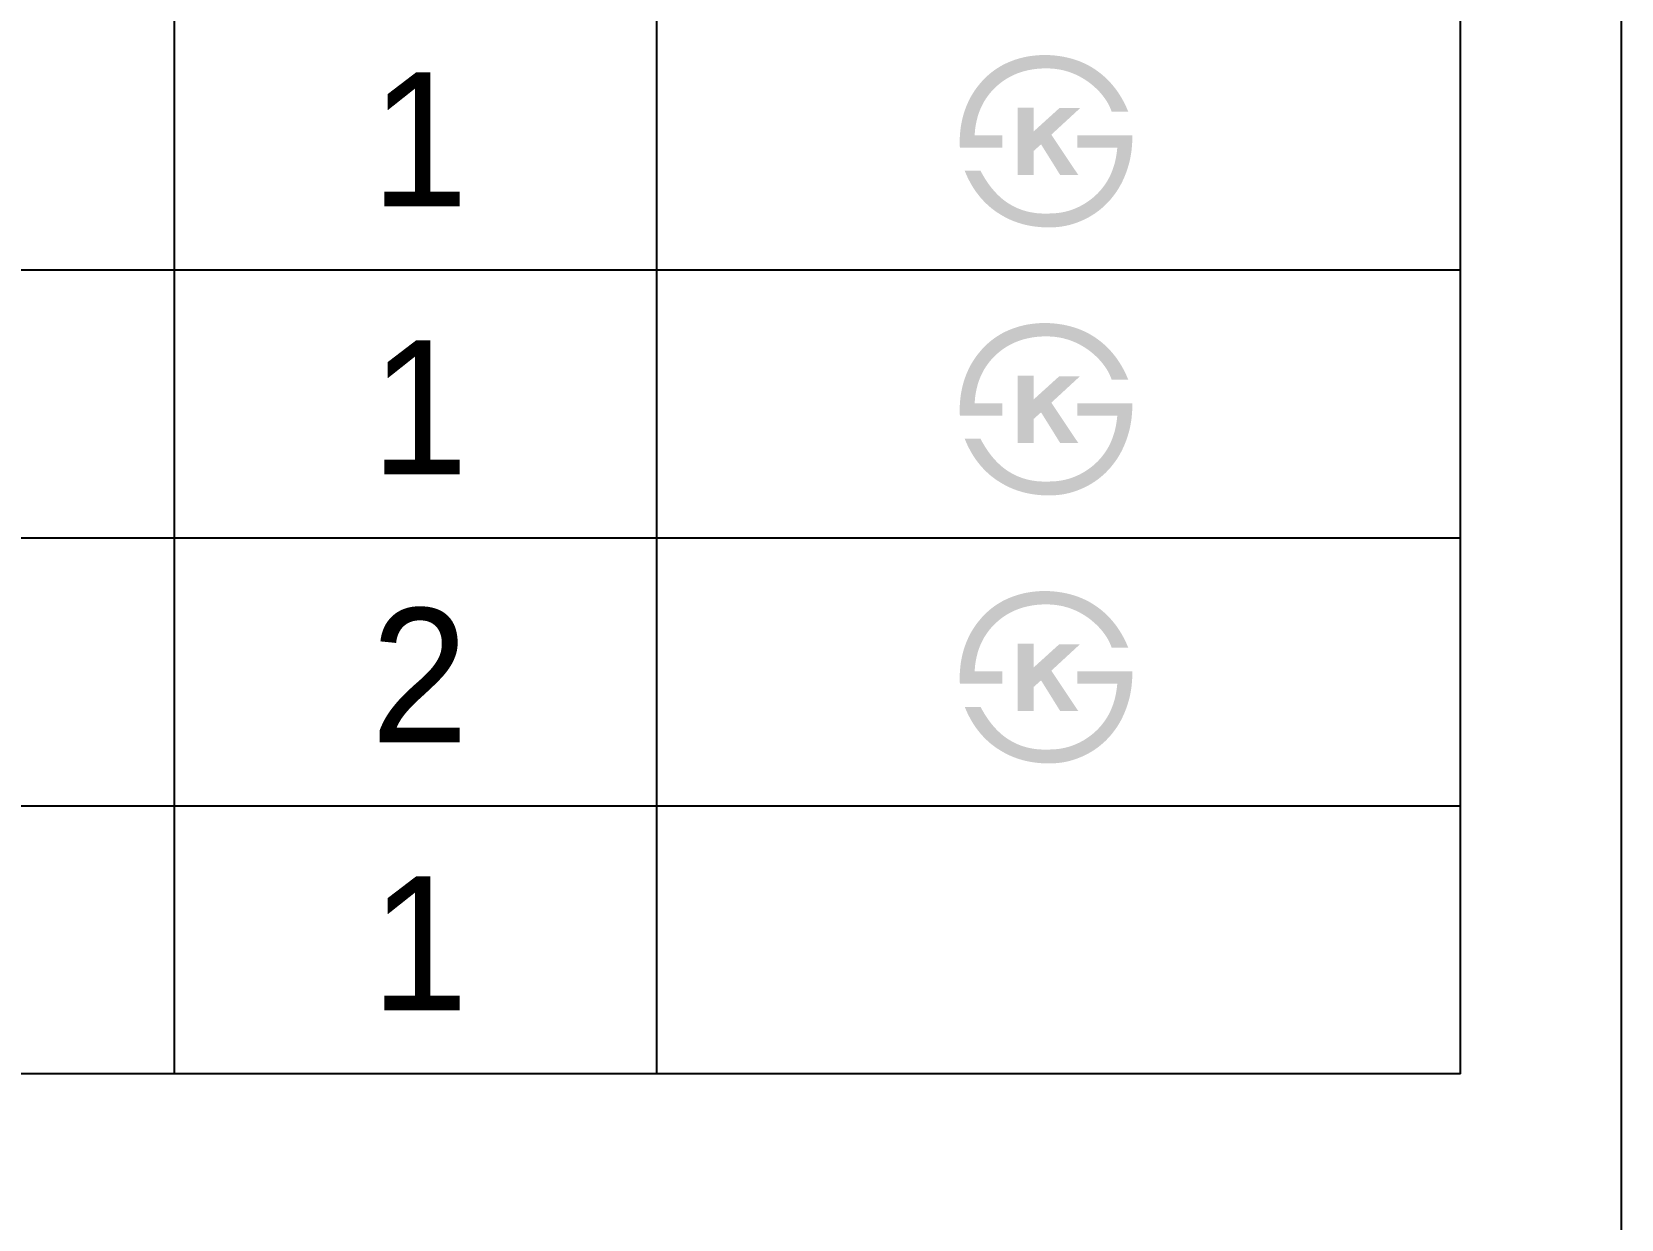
# Model space of a CAD drawing. Header units: millimetres. Extents: x 0 to 5738, y -67 to 2530.
# Drawn here: x 5441.1 to 5737.8, y 1872.9 to 2094.4 of the extents above; entities that cross this region are included whole.
import ezdxf
from ezdxf.enums import TextEntityAlignment as Align

# ---------------------------------------------------------------- set-up
doc = ezdxf.new("R2010")
doc.units = ezdxf.units.MM
doc.layers.add('TEXT', color=7, linetype='Continuous')
doc.layers.add('도각라인', color=7, linetype='Continuous')
doc.styles.add('타이틀', font='H2GTRM.TTF', dxfattribs={"height": 25})

msp = doc.modelspace()

# ---------------------------------------------------------------- hatches: boundary and pattern name
at = {"layer": 'TEXT'}
for points in [[(5614.33, 2072.79), (5614.31, 2073.2), (5614.3, 2073.61), (5614.3, 2074.02), (5614.31, 2074.42), (5614.32, 2074.83), (5614.35, 2075.23), (5614.38, 2075.63), (5614.42, 2076.03), (5614.47, 2076.42), (5614.52, 2076.82), (5614.59, 2077.21), (5614.66, 2077.6), (5614.75, 2077.99), (5614.84, 2078.37), (5614.94, 2078.76), (5615.05, 2079.14), (5615.17, 2079.52), (5615.3, 2079.9), (5615.44, 2080.28), (5615.58, 2080.65), (5615.74, 2081.01), (5615.9, 2081.37), (5616.07, 2081.72), (5616.25, 2082.07), (5616.43, 2082.41), (5616.63, 2082.74), (5616.83, 2083.07), (5617.04, 2083.39), (5617.26, 2083.71), (5617.49, 2084.02), (5617.73, 2084.32), (5618.23, 2084.94), (5618.5, 2085.24), (5618.78, 2085.54), (5619.06, 2085.83), (5619.35, 2086.1), (5619.65, 2086.37), (5619.95, 2086.63), (5620.26, 2086.88), (5620.58, 2087.12), (5620.9, 2087.36), (5621.24, 2087.58), (5621.58, 2087.79), (5621.92, 2088), (5622.27, 2088.2), (5622.63, 2088.38), (5623, 2088.56), (5623.4, 2088.74), (5623.81, 2088.91), (5624.23, 2089.07), (5624.65, 2089.22), (5625.08, 2089.36), (5625.51, 2089.48), (5625.95, 2089.59), (5626.39, 2089.7), (5626.84, 2089.79), (5627.3, 2089.87), (5627.76, 2089.93), (5628.23, 2089.99), (5628.71, 2090.03), (5629.19, 2090.07), (5629.68, 2090.09), (5630.17, 2090.1), (5630.94, 2090.08), (5631.31, 2090.06), (5631.68, 2090.03), (5632.05, 2090), (5632.41, 2089.96), (5632.77, 2089.91), (5633.13, 2089.86), (5633.48, 2089.8), (5633.83, 2089.74), (5634.17, 2089.66), (5634.51, 2089.59), (5634.85, 2089.5), (5635.19, 2089.41), (5635.51, 2089.32), (5635.84, 2089.21), (5636.16, 2089.1), (5636.48, 2088.99), (5636.79, 2088.87), (5637.11, 2088.74), (5637.41, 2088.6), (5637.71, 2088.46), (5638.01, 2088.31), (5638.31, 2088.16), (5638.6, 2088), (5638.89, 2087.83), (5639.17, 2087.66), (5639.45, 2087.48), (5639.73, 2087.29), (5640, 2087.1), (5640.27, 2086.9), (5640.54, 2086.7), (5640.96, 2086.35), (5641.36, 2086), (5641.76, 2085.62), (5642.14, 2085.24), (5642.51, 2084.84), (5642.87, 2084.42), (5643.21, 2084), (5643.55, 2083.56), (5643.87, 2083.1), (5644.17, 2082.63), (5644.47, 2082.15), (5644.75, 2081.65), (5645.02, 2081.14), (5645.28, 2080.62), (5645.52, 2080.08), (5645.75, 2079.53), (5645.75, 2079.53), (5642.65, 2079.53), (5642.65, 2079.53), (5642.59, 2079.71), (5642.52, 2079.88), (5642.46, 2080.06), (5642.38, 2080.23), (5642.31, 2080.4), (5642.23, 2080.57), (5642.14, 2080.74), (5642.06, 2080.91), (5641.96, 2081.08), (5641.87, 2081.25), (5641.77, 2081.41), (5641.67, 2081.58), (5641.56, 2081.74), (5641.45, 2081.91), (5641.33, 2082.07), (5641.21, 2082.23), (5641.09, 2082.39), (5640.97, 2082.55), (5640.7, 2082.87), (5640.42, 2083.19), (5640.12, 2083.5), (5639.81, 2083.81), (5639.49, 2084.11), (5639.14, 2084.41), (5638.79, 2084.71), (5638.55, 2084.89), (5638.32, 2085.06), (5638.09, 2085.23), (5637.85, 2085.39), (5637.61, 2085.54), (5637.37, 2085.69), (5637.13, 2085.84), (5636.88, 2085.97), (5636.64, 2086.11), (5636.39, 2086.23), (5636.14, 2086.35), (5635.89, 2086.47), (5635.63, 2086.58), (5635.38, 2086.68), (5635.12, 2086.78), (5634.86, 2086.88), (5634.6, 2086.96), (5634.34, 2087.05), (5634.07, 2087.12), (5633.8, 2087.19), (5633.53, 2087.26), (5633.26, 2087.32), (5632.99, 2087.37), (5632.72, 2087.42), (5632.44, 2087.46), (5632.16, 2087.5), (5631.88, 2087.53), (5631.6, 2087.55), (5631.31, 2087.57), (5631.03, 2087.59), (5630.74, 2087.6), (5630.45, 2087.6), (5630.1, 2087.6), (5629.76, 2087.59), (5629.42, 2087.57), (5629.08, 2087.55), (5628.75, 2087.52), (5628.42, 2087.48), (5628.09, 2087.44), (5627.77, 2087.39), (5627.45, 2087.33), (5627.14, 2087.27), (5626.83, 2087.2), (5626.52, 2087.13), (5626.22, 2087.05), (5625.92, 2086.96), (5625.63, 2086.86), (5625.33, 2086.76), (5625.05, 2086.66), (5624.76, 2086.54), (5624.48, 2086.42), (5624.2, 2086.29), (5623.93, 2086.16), (5623.66, 2086.02), (5623.4, 2085.87), (5623.13, 2085.72), (5622.88, 2085.56), (5622.62, 2085.39), (5622.37, 2085.22), (5622.12, 2085.04), (5621.88, 2084.86), (5621.64, 2084.66), (5621.41, 2084.46), (5621.17, 2084.26), (5620.94, 2084.04), (5620.71, 2083.82), (5620.5, 2083.59), (5620.28, 2083.36), (5620.08, 2083.13), (5619.88, 2082.89), (5619.68, 2082.64), (5619.5, 2082.39), (5619.32, 2082.14), (5619.15, 2081.89), (5618.98, 2081.62), (5618.82, 2081.36), (5618.67, 2081.09), (5618.53, 2080.82), (5618.39, 2080.54), (5618.26, 2080.25), (5618.13, 2079.97), (5618.02, 2079.68), (5617.9, 2079.38), (5617.8, 2079.08), (5617.7, 2078.78), (5617.61, 2078.47), (5617.53, 2078.15), (5617.45, 2077.84), (5617.38, 2077.51), (5617.32, 2077.19), (5617.26, 2076.86), (5617.21, 2076.52), (5617.17, 2076.18), (5617.14, 2075.84), (5617.11, 2075.49), (5617.09, 2075.14), (5617.09, 2075.14), (5622.26, 2075.14), (5622.26, 2075.14), (5622.26, 2075.14), (5622.26, 2072.79), (5622.26, 2072.79), (5622.26, 2072.79), (5614.33, 2072.79)], [(5628.09, 2075.83), (5632.89, 2080.18), (5636.76, 2080.18), (5631.39, 2075.23), (5636.42, 2067.72), (5633.04, 2067.72), (5629.48, 2073.43), (5628.09, 2072.19), (5628.09, 2067.72), (5625.14, 2067.72), (5625.14, 2080.29), (5628.09, 2080.29)], [(5646.5, 2075.14), (5646.51, 2074.7), (5646.5, 2074.26), (5646.49, 2073.83), (5646.46, 2073.4), (5646.43, 2072.97), (5646.39, 2072.54), (5646.34, 2072.12), (5646.28, 2071.69), (5646.21, 2071.28), (5646.13, 2070.86), (5646.04, 2070.44), (5645.94, 2070.03), (5645.83, 2069.62), (5645.71, 2069.22), (5645.59, 2068.81), (5645.45, 2068.41), (5645.31, 2068.03), (5645.16, 2067.65), (5645.01, 2067.27), (5644.84, 2066.9), (5644.67, 2066.54), (5644.49, 2066.18), (5644.31, 2065.83), (5644.11, 2065.49), (5643.91, 2065.15), (5643.7, 2064.81), (5643.48, 2064.49), (5643.25, 2064.16), (5643.01, 2063.85), (5642.77, 2063.54), (5642.52, 2063.23), (5642.26, 2062.93), (5641.99, 2062.64), (5641.72, 2062.36), (5641.44, 2062.08), (5641.15, 2061.82), (5640.86, 2061.56), (5640.56, 2061.31), (5640.26, 2061.07), (5639.95, 2060.84), (5639.64, 2060.61), (5639.32, 2060.4), (5638.99, 2060.19), (5638.66, 2059.99), (5638.32, 2059.8), (5637.98, 2059.62), (5637.63, 2059.45), (5637.28, 2059.28), (5636.91, 2059.12), (5636.54, 2058.97), (5636.17, 2058.82), (5635.79, 2058.69), (5635.41, 2058.57), (5635.03, 2058.46), (5634.65, 2058.36), (5634.26, 2058.27), (5633.87, 2058.19), (5633.48, 2058.12), (5633.08, 2058.06), (5632.68, 2058.02), (5632.28, 2057.98), (5631.87, 2057.95), (5631.47, 2057.94), (5631.06, 2057.93), (5630.39, 2057.94), (5629.74, 2057.96), (5629.09, 2058.01), (5628.46, 2058.08), (5627.83, 2058.17), (5627.52, 2058.22), (5627.22, 2058.28), (5626.92, 2058.34), (5626.61, 2058.4), (5626.32, 2058.48), (5626.02, 2058.55), (5625.73, 2058.64), (5625.44, 2058.73), (5625.15, 2058.82), (5624.87, 2058.92), (5624.58, 2059.02), (5624.3, 2059.13), (5624.03, 2059.24), (5623.75, 2059.36), (5623.48, 2059.48), (5623.21, 2059.61), (5622.94, 2059.75), (5622.68, 2059.89), (5622.42, 2060.03), (5622.16, 2060.18), (5621.9, 2060.34), (5621.38, 2060.67), (5621.11, 2060.85), (5620.85, 2061.03), (5620.6, 2061.22), (5620.35, 2061.41), (5620.1, 2061.61), (5619.86, 2061.81), (5619.63, 2062.02), (5619.39, 2062.24), (5619.16, 2062.45), (5618.94, 2062.68), (5618.72, 2062.9), (5618.51, 2063.14), (5618.29, 2063.37), (5618.09, 2063.62), (5617.89, 2063.86), (5617.69, 2064.12), (5617.49, 2064.37), (5617.3, 2064.63), (5617.12, 2064.9), (5616.94, 2065.17), (5616.76, 2065.45), (5616.59, 2065.73), (5616.42, 2066.02), (5616.26, 2066.31), (5616.1, 2066.61), (5615.94, 2066.91), (5615.79, 2067.21), (5615.51, 2067.84), (5615.23, 2068.49), (5615.23, 2068.49), (5618.19, 2068.49), (5618.19, 2068.49), (5618.41, 2068.06), (5618.65, 2067.65), (5618.88, 2067.25), (5619.13, 2066.86), (5619.38, 2066.48), (5619.63, 2066.11), (5619.89, 2065.75), (5620.15, 2065.41), (5620.42, 2065.08), (5620.7, 2064.76), (5620.98, 2064.45), (5621.26, 2064.15), (5621.55, 2063.87), (5621.85, 2063.6), (5622.15, 2063.33), (5622.46, 2063.08), (5622.68, 2062.91), (5622.91, 2062.74), (5623.14, 2062.58), (5623.38, 2062.43), (5623.61, 2062.28), (5623.85, 2062.14), (5624.1, 2062), (5624.34, 2061.87), (5624.59, 2061.74), (5624.84, 2061.63), (5625.1, 2061.51), (5625.35, 2061.41), (5625.61, 2061.31), (5625.88, 2061.21), (5626.14, 2061.12), (5626.41, 2061.04), (5626.68, 2060.96), (5626.95, 2060.89), (5627.23, 2060.83), (5627.51, 2060.77), (5627.79, 2060.72), (5628.08, 2060.67), (5628.36, 2060.63), (5628.65, 2060.59), (5628.95, 2060.57), (5629.24, 2060.54), (5629.54, 2060.53), (5629.84, 2060.52), (5630.15, 2060.51), (5630.45, 2060.51), (5630.76, 2060.52), (5631.62, 2060.54), (5631.9, 2060.56), (5632.17, 2060.58), (5632.43, 2060.6), (5632.7, 2060.63), (5632.97, 2060.67), (5633.23, 2060.71), (5633.49, 2060.76), (5633.75, 2060.81), (5634.01, 2060.87), (5634.27, 2060.93), (5634.52, 2061), (5634.78, 2061.08), (5635.03, 2061.16), (5635.28, 2061.25), (5635.53, 2061.34), (5635.78, 2061.44), (5636.02, 2061.54), (5636.26, 2061.65), (5636.51, 2061.76), (5636.75, 2061.88), (5636.98, 2062.01), (5637.22, 2062.14), (5637.46, 2062.27), (5637.69, 2062.42), (5637.92, 2062.56), (5638.15, 2062.72), (5638.38, 2062.88), (5638.61, 2063.04), (5638.83, 2063.21), (5639.05, 2063.38), (5639.31, 2063.6), (5639.56, 2063.82), (5639.8, 2064.05), (5640.04, 2064.28), (5640.26, 2064.51), (5640.48, 2064.76), (5640.7, 2065), (5640.9, 2065.25), (5641.1, 2065.51), (5641.29, 2065.77), (5641.48, 2066.04), (5641.66, 2066.31), (5641.83, 2066.58), (5641.99, 2066.86), (5642.15, 2067.15), (5642.29, 2067.44), (5642.44, 2067.74), (5642.57, 2068.04), (5642.7, 2068.35), (5642.82, 2068.66), (5642.93, 2068.97), (5643.04, 2069.3), (5643.14, 2069.62), (5643.23, 2069.95), (5643.31, 2070.29), (5643.39, 2070.63), (5643.46, 2070.98), (5643.52, 2071.33), (5643.58, 2071.69), (5643.63, 2072.05), (5643.67, 2072.42), (5643.7, 2072.79), (5643.7, 2072.79), (5636.27, 2072.79), (5636.27, 2072.79), (5636.27, 2072.79), (5636.27, 2075.14), (5636.27, 2075.14), (5636.27, 2075.14), (5646.5, 2075.14)], [(5614.33, 2022.79), (5614.31, 2023.2), (5614.3, 2023.61), (5614.3, 2024.02), (5614.31, 2024.42), (5614.32, 2024.83), (5614.35, 2025.23), (5614.38, 2025.63), (5614.42, 2026.03), (5614.47, 2026.42), (5614.52, 2026.82), (5614.59, 2027.21), (5614.66, 2027.6), (5614.75, 2027.99), (5614.84, 2028.37), (5614.94, 2028.76), (5615.05, 2029.14), (5615.17, 2029.52), (5615.3, 2029.9), (5615.44, 2030.28), (5615.58, 2030.65), (5615.74, 2031.01), (5615.9, 2031.37), (5616.07, 2031.72), (5616.25, 2032.07), (5616.43, 2032.41), (5616.63, 2032.74), (5616.83, 2033.07), (5617.04, 2033.39), (5617.26, 2033.71), (5617.49, 2034.02), (5617.73, 2034.32), (5618.23, 2034.94), (5618.5, 2035.24), (5618.78, 2035.54), (5619.06, 2035.83), (5619.35, 2036.1), (5619.65, 2036.37), (5619.95, 2036.63), (5620.26, 2036.88), (5620.58, 2037.12), (5620.9, 2037.36), (5621.24, 2037.58), (5621.58, 2037.79), (5621.92, 2038), (5622.27, 2038.2), (5622.63, 2038.38), (5623, 2038.56), (5623.4, 2038.74), (5623.81, 2038.91), (5624.23, 2039.07), (5624.65, 2039.22), (5625.08, 2039.36), (5625.51, 2039.48), (5625.95, 2039.59), (5626.39, 2039.7), (5626.84, 2039.79), (5627.3, 2039.87), (5627.76, 2039.93), (5628.23, 2039.99), (5628.71, 2040.03), (5629.19, 2040.07), (5629.68, 2040.09), (5630.17, 2040.1), (5630.94, 2040.08), (5631.31, 2040.06), (5631.68, 2040.03), (5632.05, 2040), (5632.41, 2039.96), (5632.77, 2039.91), (5633.13, 2039.86), (5633.48, 2039.8), (5633.83, 2039.74), (5634.17, 2039.66), (5634.51, 2039.59), (5634.85, 2039.5), (5635.19, 2039.41), (5635.51, 2039.32), (5635.84, 2039.21), (5636.16, 2039.1), (5636.48, 2038.99), (5636.79, 2038.87), (5637.11, 2038.74), (5637.41, 2038.6), (5637.71, 2038.46), (5638.01, 2038.31), (5638.31, 2038.16), (5638.6, 2038), (5638.89, 2037.83), (5639.17, 2037.66), (5639.45, 2037.48), (5639.73, 2037.29), (5640, 2037.1), (5640.27, 2036.9), (5640.54, 2036.7), (5640.96, 2036.35), (5641.36, 2036), (5641.76, 2035.62), (5642.14, 2035.24), (5642.51, 2034.84), (5642.87, 2034.42), (5643.21, 2034), (5643.55, 2033.56), (5643.87, 2033.1), (5644.17, 2032.63), (5644.47, 2032.15), (5644.75, 2031.65), (5645.02, 2031.14), (5645.28, 2030.62), (5645.52, 2030.08), (5645.75, 2029.53), (5645.75, 2029.53), (5642.65, 2029.53), (5642.65, 2029.53), (5642.59, 2029.71), (5642.52, 2029.88), (5642.46, 2030.06), (5642.38, 2030.23), (5642.31, 2030.4), (5642.23, 2030.57), (5642.14, 2030.74), (5642.06, 2030.91), (5641.96, 2031.08), (5641.87, 2031.25), (5641.77, 2031.41), (5641.67, 2031.58), (5641.56, 2031.74), (5641.45, 2031.91), (5641.33, 2032.07), (5641.21, 2032.23), (5641.09, 2032.39), (5640.97, 2032.55), (5640.7, 2032.87), (5640.42, 2033.19), (5640.12, 2033.5), (5639.81, 2033.81), (5639.49, 2034.11), (5639.14, 2034.41), (5638.79, 2034.71), (5638.55, 2034.89), (5638.32, 2035.06), (5638.09, 2035.23), (5637.85, 2035.39), (5637.61, 2035.54), (5637.37, 2035.69), (5637.13, 2035.84), (5636.88, 2035.97), (5636.64, 2036.11), (5636.39, 2036.23), (5636.14, 2036.35), (5635.89, 2036.47), (5635.63, 2036.58), (5635.38, 2036.68), (5635.12, 2036.78), (5634.86, 2036.88), (5634.6, 2036.96), (5634.34, 2037.05), (5634.07, 2037.12), (5633.8, 2037.19), (5633.53, 2037.26), (5633.26, 2037.32), (5632.99, 2037.37), (5632.72, 2037.42), (5632.44, 2037.46), (5632.16, 2037.5), (5631.88, 2037.53), (5631.6, 2037.55), (5631.31, 2037.57), (5631.03, 2037.59), (5630.74, 2037.6), (5630.45, 2037.6), (5630.1, 2037.6), (5629.76, 2037.59), (5629.42, 2037.57), (5629.08, 2037.55), (5628.75, 2037.52), (5628.42, 2037.48), (5628.09, 2037.44), (5627.77, 2037.39), (5627.45, 2037.33), (5627.14, 2037.27), (5626.83, 2037.2), (5626.52, 2037.13), (5626.22, 2037.05), (5625.92, 2036.96), (5625.63, 2036.86), (5625.33, 2036.76), (5625.05, 2036.66), (5624.76, 2036.54), (5624.48, 2036.42), (5624.2, 2036.29), (5623.93, 2036.16), (5623.66, 2036.02), (5623.4, 2035.87), (5623.13, 2035.72), (5622.88, 2035.56), (5622.62, 2035.39), (5622.37, 2035.22), (5622.12, 2035.04), (5621.88, 2034.86), (5621.64, 2034.66), (5621.41, 2034.46), (5621.17, 2034.26), (5620.94, 2034.04), (5620.71, 2033.82), (5620.5, 2033.59), (5620.28, 2033.36), (5620.08, 2033.13), (5619.88, 2032.89), (5619.68, 2032.64), (5619.5, 2032.39), (5619.32, 2032.14), (5619.15, 2031.89), (5618.98, 2031.62), (5618.82, 2031.36), (5618.67, 2031.09), (5618.53, 2030.82), (5618.39, 2030.54), (5618.26, 2030.25), (5618.13, 2029.97), (5618.02, 2029.68), (5617.9, 2029.38), (5617.8, 2029.08), (5617.7, 2028.78), (5617.61, 2028.47), (5617.53, 2028.15), (5617.45, 2027.84), (5617.38, 2027.51), (5617.32, 2027.19), (5617.26, 2026.86), (5617.21, 2026.52), (5617.17, 2026.18), (5617.14, 2025.84), (5617.11, 2025.49), (5617.09, 2025.14), (5617.09, 2025.14), (5622.26, 2025.14), (5622.26, 2025.14), (5622.26, 2025.14), (5622.26, 2022.79), (5622.26, 2022.79), (5622.26, 2022.79), (5614.33, 2022.79)], [(5628.09, 2025.83), (5632.89, 2030.18), (5636.76, 2030.18), (5631.39, 2025.23), (5636.42, 2017.72), (5633.04, 2017.72), (5629.48, 2023.43), (5628.09, 2022.19), (5628.09, 2017.72), (5625.14, 2017.72), (5625.14, 2030.29), (5628.09, 2030.29)], [(5646.5, 2025.14), (5646.51, 2024.7), (5646.5, 2024.26), (5646.49, 2023.83), (5646.46, 2023.4), (5646.43, 2022.97), (5646.39, 2022.54), (5646.34, 2022.12), (5646.28, 2021.69), (5646.21, 2021.28), (5646.13, 2020.86), (5646.04, 2020.44), (5645.94, 2020.03), (5645.83, 2019.62), (5645.71, 2019.22), (5645.59, 2018.81), (5645.45, 2018.41), (5645.31, 2018.03), (5645.16, 2017.65), (5645.01, 2017.27), (5644.84, 2016.9), (5644.67, 2016.54), (5644.49, 2016.18), (5644.31, 2015.83), (5644.11, 2015.49), (5643.91, 2015.15), (5643.7, 2014.81), (5643.48, 2014.49), (5643.25, 2014.16), (5643.01, 2013.85), (5642.77, 2013.54), (5642.52, 2013.23), (5642.26, 2012.93), (5641.99, 2012.64), (5641.72, 2012.36), (5641.44, 2012.08), (5641.15, 2011.82), (5640.86, 2011.56), (5640.56, 2011.31), (5640.26, 2011.07), (5639.95, 2010.84), (5639.64, 2010.61), (5639.32, 2010.4), (5638.99, 2010.19), (5638.66, 2009.99), (5638.32, 2009.8), (5637.98, 2009.62), (5637.63, 2009.45), (5637.28, 2009.28), (5636.91, 2009.12), (5636.54, 2008.97), (5636.17, 2008.82), (5635.79, 2008.69), (5635.41, 2008.57), (5635.03, 2008.46), (5634.65, 2008.36), (5634.26, 2008.27), (5633.87, 2008.19), (5633.48, 2008.12), (5633.08, 2008.06), (5632.68, 2008.02), (5632.28, 2007.98), (5631.87, 2007.95), (5631.47, 2007.94), (5631.06, 2007.93), (5630.39, 2007.94), (5629.74, 2007.96), (5629.09, 2008.01), (5628.46, 2008.08), (5627.83, 2008.17), (5627.52, 2008.22), (5627.22, 2008.28), (5626.92, 2008.34), (5626.61, 2008.4), (5626.32, 2008.48), (5626.02, 2008.55), (5625.73, 2008.64), (5625.44, 2008.73), (5625.15, 2008.82), (5624.87, 2008.92), (5624.58, 2009.02), (5624.3, 2009.13), (5624.03, 2009.24), (5623.75, 2009.36), (5623.48, 2009.48), (5623.21, 2009.61), (5622.94, 2009.75), (5622.68, 2009.89), (5622.42, 2010.03), (5622.16, 2010.18), (5621.9, 2010.34), (5621.38, 2010.67), (5621.11, 2010.85), (5620.85, 2011.03), (5620.6, 2011.22), (5620.35, 2011.41), (5620.1, 2011.61), (5619.86, 2011.81), (5619.63, 2012.02), (5619.39, 2012.24), (5619.16, 2012.45), (5618.94, 2012.68), (5618.72, 2012.9), (5618.51, 2013.14), (5618.29, 2013.37), (5618.09, 2013.62), (5617.89, 2013.86), (5617.69, 2014.12), (5617.49, 2014.37), (5617.3, 2014.63), (5617.12, 2014.9), (5616.94, 2015.17), (5616.76, 2015.45), (5616.59, 2015.73), (5616.42, 2016.02), (5616.26, 2016.31), (5616.1, 2016.61), (5615.94, 2016.91), (5615.79, 2017.21), (5615.51, 2017.84), (5615.23, 2018.49), (5615.23, 2018.49), (5618.19, 2018.49), (5618.19, 2018.49), (5618.41, 2018.06), (5618.65, 2017.65), (5618.88, 2017.25), (5619.13, 2016.86), (5619.38, 2016.48), (5619.63, 2016.11), (5619.89, 2015.75), (5620.15, 2015.41), (5620.42, 2015.08), (5620.7, 2014.76), (5620.98, 2014.45), (5621.26, 2014.15), (5621.55, 2013.87), (5621.85, 2013.6), (5622.15, 2013.33), (5622.46, 2013.08), (5622.68, 2012.91), (5622.91, 2012.74), (5623.14, 2012.58), (5623.38, 2012.43), (5623.61, 2012.28), (5623.85, 2012.14), (5624.1, 2012), (5624.34, 2011.87), (5624.59, 2011.74), (5624.84, 2011.63), (5625.1, 2011.51), (5625.35, 2011.41), (5625.61, 2011.31), (5625.88, 2011.21), (5626.14, 2011.12), (5626.41, 2011.04), (5626.68, 2010.96), (5626.95, 2010.89), (5627.23, 2010.83), (5627.51, 2010.77), (5627.79, 2010.72), (5628.08, 2010.67), (5628.36, 2010.63), (5628.65, 2010.59), (5628.95, 2010.57), (5629.24, 2010.54), (5629.54, 2010.53), (5629.84, 2010.52), (5630.15, 2010.51), (5630.45, 2010.51), (5630.76, 2010.52), (5631.62, 2010.54), (5631.9, 2010.56), (5632.17, 2010.58), (5632.43, 2010.6), (5632.7, 2010.63), (5632.97, 2010.67), (5633.23, 2010.71), (5633.49, 2010.76), (5633.75, 2010.81), (5634.01, 2010.87), (5634.27, 2010.93), (5634.52, 2011), (5634.78, 2011.08), (5635.03, 2011.16), (5635.28, 2011.25), (5635.53, 2011.34), (5635.78, 2011.44), (5636.02, 2011.54), (5636.26, 2011.65), (5636.51, 2011.76), (5636.75, 2011.88), (5636.98, 2012.01), (5637.22, 2012.14), (5637.46, 2012.27), (5637.69, 2012.42), (5637.92, 2012.56), (5638.15, 2012.72), (5638.38, 2012.88), (5638.61, 2013.04), (5638.83, 2013.21), (5639.05, 2013.38), (5639.31, 2013.6), (5639.56, 2013.82), (5639.8, 2014.05), (5640.04, 2014.28), (5640.26, 2014.51), (5640.48, 2014.76), (5640.7, 2015), (5640.9, 2015.25), (5641.1, 2015.51), (5641.29, 2015.77), (5641.48, 2016.04), (5641.66, 2016.31), (5641.83, 2016.58), (5641.99, 2016.86), (5642.15, 2017.15), (5642.29, 2017.44), (5642.44, 2017.74), (5642.57, 2018.04), (5642.7, 2018.35), (5642.82, 2018.66), (5642.93, 2018.97), (5643.04, 2019.3), (5643.14, 2019.62), (5643.23, 2019.95), (5643.31, 2020.29), (5643.39, 2020.63), (5643.46, 2020.98), (5643.52, 2021.33), (5643.58, 2021.69), (5643.63, 2022.05), (5643.67, 2022.42), (5643.7, 2022.79), (5643.7, 2022.79), (5636.27, 2022.79), (5636.27, 2022.79), (5636.27, 2022.79), (5636.27, 2025.14), (5636.27, 2025.14), (5636.27, 2025.14), (5646.5, 2025.14)], [(5614.33, 1972.79), (5614.31, 1973.2), (5614.3, 1973.61), (5614.3, 1974.02), (5614.31, 1974.42), (5614.32, 1974.83), (5614.35, 1975.23), (5614.38, 1975.63), (5614.42, 1976.03), (5614.47, 1976.42), (5614.52, 1976.82), (5614.59, 1977.21), (5614.66, 1977.6), (5614.75, 1977.99), (5614.84, 1978.37), (5614.94, 1978.76), (5615.05, 1979.14), (5615.17, 1979.52), (5615.3, 1979.9), (5615.44, 1980.28), (5615.58, 1980.65), (5615.74, 1981.01), (5615.9, 1981.37), (5616.07, 1981.72), (5616.25, 1982.07), (5616.43, 1982.41), (5616.63, 1982.74), (5616.83, 1983.07), (5617.04, 1983.39), (5617.26, 1983.71), (5617.49, 1984.02), (5617.73, 1984.32), (5618.23, 1984.94), (5618.5, 1985.24), (5618.78, 1985.54), (5619.06, 1985.83), (5619.35, 1986.1), (5619.65, 1986.37), (5619.95, 1986.63), (5620.26, 1986.88), (5620.58, 1987.12), (5620.9, 1987.36), (5621.24, 1987.58), (5621.58, 1987.79), (5621.92, 1988), (5622.27, 1988.2), (5622.63, 1988.38), (5623, 1988.56), (5623.4, 1988.74), (5623.81, 1988.91), (5624.23, 1989.07), (5624.65, 1989.22), (5625.08, 1989.36), (5625.51, 1989.48), (5625.95, 1989.59), (5626.39, 1989.7), (5626.84, 1989.79), (5627.3, 1989.87), (5627.76, 1989.93), (5628.23, 1989.99), (5628.71, 1990.03), (5629.19, 1990.07), (5629.68, 1990.09), (5630.17, 1990.1), (5630.94, 1990.08), (5631.31, 1990.06), (5631.68, 1990.03), (5632.05, 1990), (5632.41, 1989.96), (5632.77, 1989.91), (5633.13, 1989.86), (5633.48, 1989.8), (5633.83, 1989.74), (5634.17, 1989.66), (5634.51, 1989.59), (5634.85, 1989.5), (5635.19, 1989.41), (5635.51, 1989.32), (5635.84, 1989.21), (5636.16, 1989.1), (5636.48, 1988.99), (5636.79, 1988.87), (5637.11, 1988.74), (5637.41, 1988.6), (5637.71, 1988.46), (5638.01, 1988.31), (5638.31, 1988.16), (5638.6, 1988), (5638.89, 1987.83), (5639.17, 1987.66), (5639.45, 1987.48), (5639.73, 1987.29), (5640, 1987.1), (5640.27, 1986.9), (5640.54, 1986.7), (5640.96, 1986.35), (5641.36, 1986), (5641.76, 1985.62), (5642.14, 1985.24), (5642.51, 1984.84), (5642.87, 1984.42), (5643.21, 1984), (5643.55, 1983.56), (5643.87, 1983.1), (5644.17, 1982.63), (5644.47, 1982.15), (5644.75, 1981.65), (5645.02, 1981.14), (5645.28, 1980.62), (5645.52, 1980.08), (5645.75, 1979.53), (5645.75, 1979.53), (5642.65, 1979.53), (5642.65, 1979.53), (5642.59, 1979.71), (5642.52, 1979.88), (5642.46, 1980.06), (5642.38, 1980.23), (5642.31, 1980.4), (5642.23, 1980.57), (5642.14, 1980.74), (5642.06, 1980.91), (5641.96, 1981.08), (5641.87, 1981.25), (5641.77, 1981.41), (5641.67, 1981.58), (5641.56, 1981.74), (5641.45, 1981.91), (5641.33, 1982.07), (5641.21, 1982.23), (5641.09, 1982.39), (5640.97, 1982.55), (5640.7, 1982.87), (5640.42, 1983.19), (5640.12, 1983.5), (5639.81, 1983.81), (5639.49, 1984.11), (5639.14, 1984.41), (5638.79, 1984.71), (5638.55, 1984.89), (5638.32, 1985.06), (5638.09, 1985.23), (5637.85, 1985.39), (5637.61, 1985.54), (5637.37, 1985.69), (5637.13, 1985.84), (5636.88, 1985.97), (5636.64, 1986.11), (5636.39, 1986.23), (5636.14, 1986.35), (5635.89, 1986.47), (5635.63, 1986.58), (5635.38, 1986.68), (5635.12, 1986.78), (5634.86, 1986.88), (5634.6, 1986.96), (5634.34, 1987.05), (5634.07, 1987.12), (5633.8, 1987.19), (5633.53, 1987.26), (5633.26, 1987.32), (5632.99, 1987.37), (5632.72, 1987.42), (5632.44, 1987.46), (5632.16, 1987.5), (5631.88, 1987.53), (5631.6, 1987.55), (5631.31, 1987.57), (5631.03, 1987.59), (5630.74, 1987.6), (5630.45, 1987.6), (5630.1, 1987.6), (5629.76, 1987.59), (5629.42, 1987.57), (5629.08, 1987.55), (5628.75, 1987.52), (5628.42, 1987.48), (5628.09, 1987.44), (5627.77, 1987.39), (5627.45, 1987.33), (5627.14, 1987.27), (5626.83, 1987.2), (5626.52, 1987.13), (5626.22, 1987.05), (5625.92, 1986.96), (5625.63, 1986.86), (5625.33, 1986.76), (5625.05, 1986.66), (5624.76, 1986.54), (5624.48, 1986.42), (5624.2, 1986.29), (5623.93, 1986.16), (5623.66, 1986.02), (5623.4, 1985.87), (5623.13, 1985.72), (5622.88, 1985.56), (5622.62, 1985.39), (5622.37, 1985.22), (5622.12, 1985.04), (5621.88, 1984.86), (5621.64, 1984.66), (5621.41, 1984.46), (5621.17, 1984.26), (5620.94, 1984.04), (5620.71, 1983.82), (5620.5, 1983.59), (5620.28, 1983.36), (5620.08, 1983.13), (5619.88, 1982.89), (5619.68, 1982.64), (5619.5, 1982.39), (5619.32, 1982.14), (5619.15, 1981.89), (5618.98, 1981.62), (5618.82, 1981.36), (5618.67, 1981.09), (5618.53, 1980.82), (5618.39, 1980.54), (5618.26, 1980.25), (5618.13, 1979.97), (5618.02, 1979.68), (5617.9, 1979.38), (5617.8, 1979.08), (5617.7, 1978.78), (5617.61, 1978.47), (5617.53, 1978.15), (5617.45, 1977.84), (5617.38, 1977.51), (5617.32, 1977.19), (5617.26, 1976.86), (5617.21, 1976.52), (5617.17, 1976.18), (5617.14, 1975.84), (5617.11, 1975.49), (5617.09, 1975.14), (5617.09, 1975.14), (5622.26, 1975.14), (5622.26, 1975.14), (5622.26, 1975.14), (5622.26, 1972.79), (5622.26, 1972.79), (5622.26, 1972.79), (5614.33, 1972.79)], [(5628.09, 1975.83), (5632.89, 1980.18), (5636.76, 1980.18), (5631.39, 1975.23), (5636.42, 1967.72), (5633.04, 1967.72), (5629.48, 1973.43), (5628.09, 1972.19), (5628.09, 1967.72), (5625.14, 1967.72), (5625.14, 1980.29), (5628.09, 1980.29)], [(5646.5, 1975.14), (5646.51, 1974.7), (5646.5, 1974.26), (5646.49, 1973.83), (5646.46, 1973.4), (5646.43, 1972.97), (5646.39, 1972.54), (5646.34, 1972.12), (5646.28, 1971.69), (5646.21, 1971.28), (5646.13, 1970.86), (5646.04, 1970.44), (5645.94, 1970.03), (5645.83, 1969.62), (5645.71, 1969.22), (5645.59, 1968.81), (5645.45, 1968.41), (5645.31, 1968.03), (5645.16, 1967.65), (5645.01, 1967.27), (5644.84, 1966.9), (5644.67, 1966.54), (5644.49, 1966.18), (5644.31, 1965.83), (5644.11, 1965.49), (5643.91, 1965.15), (5643.7, 1964.81), (5643.48, 1964.49), (5643.25, 1964.16), (5643.01, 1963.85), (5642.77, 1963.54), (5642.52, 1963.23), (5642.26, 1962.93), (5641.99, 1962.64), (5641.72, 1962.36), (5641.44, 1962.08), (5641.15, 1961.82), (5640.86, 1961.56), (5640.56, 1961.31), (5640.26, 1961.07), (5639.95, 1960.84), (5639.64, 1960.61), (5639.32, 1960.4), (5638.99, 1960.19), (5638.66, 1959.99), (5638.32, 1959.8), (5637.98, 1959.62), (5637.63, 1959.45), (5637.28, 1959.28), (5636.91, 1959.12), (5636.54, 1958.97), (5636.17, 1958.82), (5635.79, 1958.69), (5635.41, 1958.57), (5635.03, 1958.46), (5634.65, 1958.36), (5634.26, 1958.27), (5633.87, 1958.19), (5633.48, 1958.12), (5633.08, 1958.06), (5632.68, 1958.02), (5632.28, 1957.98), (5631.87, 1957.95), (5631.47, 1957.94), (5631.06, 1957.93), (5630.39, 1957.94), (5629.74, 1957.96), (5629.09, 1958.01), (5628.46, 1958.08), (5627.83, 1958.17), (5627.52, 1958.22), (5627.22, 1958.28), (5626.92, 1958.34), (5626.61, 1958.4), (5626.32, 1958.48), (5626.02, 1958.55), (5625.73, 1958.64), (5625.44, 1958.73), (5625.15, 1958.82), (5624.87, 1958.92), (5624.58, 1959.02), (5624.3, 1959.13), (5624.03, 1959.24), (5623.75, 1959.36), (5623.48, 1959.48), (5623.21, 1959.61), (5622.94, 1959.75), (5622.68, 1959.89), (5622.42, 1960.03), (5622.16, 1960.18), (5621.9, 1960.34), (5621.38, 1960.67), (5621.11, 1960.85), (5620.85, 1961.03), (5620.6, 1961.22), (5620.35, 1961.41), (5620.1, 1961.61), (5619.86, 1961.81), (5619.63, 1962.02), (5619.39, 1962.24), (5619.16, 1962.45), (5618.94, 1962.68), (5618.72, 1962.9), (5618.51, 1963.14), (5618.29, 1963.37), (5618.09, 1963.62), (5617.89, 1963.86), (5617.69, 1964.12), (5617.49, 1964.37), (5617.3, 1964.63), (5617.12, 1964.9), (5616.94, 1965.17), (5616.76, 1965.45), (5616.59, 1965.73), (5616.42, 1966.02), (5616.26, 1966.31), (5616.1, 1966.61), (5615.94, 1966.91), (5615.79, 1967.21), (5615.51, 1967.84), (5615.23, 1968.49), (5615.23, 1968.49), (5618.19, 1968.49), (5618.19, 1968.49), (5618.41, 1968.06), (5618.65, 1967.65), (5618.88, 1967.25), (5619.13, 1966.86), (5619.38, 1966.48), (5619.63, 1966.11), (5619.89, 1965.75), (5620.15, 1965.41), (5620.42, 1965.08), (5620.7, 1964.76), (5620.98, 1964.45), (5621.26, 1964.15), (5621.55, 1963.87), (5621.85, 1963.6), (5622.15, 1963.33), (5622.46, 1963.08), (5622.68, 1962.91), (5622.91, 1962.74), (5623.14, 1962.58), (5623.38, 1962.43), (5623.61, 1962.28), (5623.85, 1962.14), (5624.1, 1962), (5624.34, 1961.87), (5624.59, 1961.74), (5624.84, 1961.63), (5625.1, 1961.51), (5625.35, 1961.41), (5625.61, 1961.31), (5625.88, 1961.21), (5626.14, 1961.12), (5626.41, 1961.04), (5626.68, 1960.96), (5626.95, 1960.89), (5627.23, 1960.83), (5627.51, 1960.77), (5627.79, 1960.72), (5628.08, 1960.67), (5628.36, 1960.63), (5628.65, 1960.59), (5628.95, 1960.57), (5629.24, 1960.54), (5629.54, 1960.53), (5629.84, 1960.52), (5630.15, 1960.51), (5630.45, 1960.51), (5630.76, 1960.52), (5631.62, 1960.54), (5631.9, 1960.56), (5632.17, 1960.58), (5632.43, 1960.6), (5632.7, 1960.63), (5632.97, 1960.67), (5633.23, 1960.71), (5633.49, 1960.76), (5633.75, 1960.81), (5634.01, 1960.87), (5634.27, 1960.93), (5634.52, 1961), (5634.78, 1961.08), (5635.03, 1961.16), (5635.28, 1961.25), (5635.53, 1961.34), (5635.78, 1961.44), (5636.02, 1961.54), (5636.26, 1961.65), (5636.51, 1961.76), (5636.75, 1961.88), (5636.98, 1962.01), (5637.22, 1962.14), (5637.46, 1962.27), (5637.69, 1962.42), (5637.92, 1962.56), (5638.15, 1962.72), (5638.38, 1962.88), (5638.61, 1963.04), (5638.83, 1963.21), (5639.05, 1963.38), (5639.31, 1963.6), (5639.56, 1963.82), (5639.8, 1964.05), (5640.04, 1964.28), (5640.26, 1964.51), (5640.48, 1964.76), (5640.7, 1965), (5640.9, 1965.25), (5641.1, 1965.51), (5641.29, 1965.77), (5641.48, 1966.04), (5641.66, 1966.31), (5641.83, 1966.58), (5641.99, 1966.86), (5642.15, 1967.15), (5642.29, 1967.44), (5642.44, 1967.74), (5642.57, 1968.04), (5642.7, 1968.35), (5642.82, 1968.66), (5642.93, 1968.97), (5643.04, 1969.3), (5643.14, 1969.62), (5643.23, 1969.95), (5643.31, 1970.29), (5643.39, 1970.63), (5643.46, 1970.98), (5643.52, 1971.33), (5643.58, 1971.69), (5643.63, 1972.05), (5643.67, 1972.42), (5643.7, 1972.79), (5643.7, 1972.79), (5636.27, 1972.79), (5636.27, 1972.79), (5636.27, 1972.79), (5636.27, 1975.14), (5636.27, 1975.14), (5636.27, 1975.14), (5646.5, 1975.14)]]:
    msp.add_hatch(color=256, dxfattribs=at).paths.add_polyline_path(points, flags=0)

# ---------------------------------------------------------------- linework, layer by layer
at = {"layer": '도각라인', "color": 7}
for p, q in [((5737.75, 2530), (5737.75, 0)), ((5467.75, 1900), (5467.75, 2300)), ((5557.75, 1900), (5557.75, 2300)), ((5707.75, 1900), (5707.75, 2300)), ((4912.75, 2050), (5707.75, 2050)), ((4912.75, 2000), (5707.75, 2000)), ((4912.75, 1950), (5707.75, 1950)), ((5707.75, 1900), (4912.75, 1900))]:
    msp.add_line(p, q, dxfattribs=at)

# ---------------------------------------------------------------- texts
at = {"layer": 'TEXT', "style": '타이틀'}
for s, p in [('1', (5513.5, 2074.38)), ('1', (5513.5, 2024.38)), ('2', (5513.5, 1974.38)), ('1', (5513.5, 1924.38))]:
    msp.add_text(s, height=25, dxfattribs=at).set_placement(p, align=Align.MIDDLE_CENTER)

doc.saveas('drawing.dxf')
